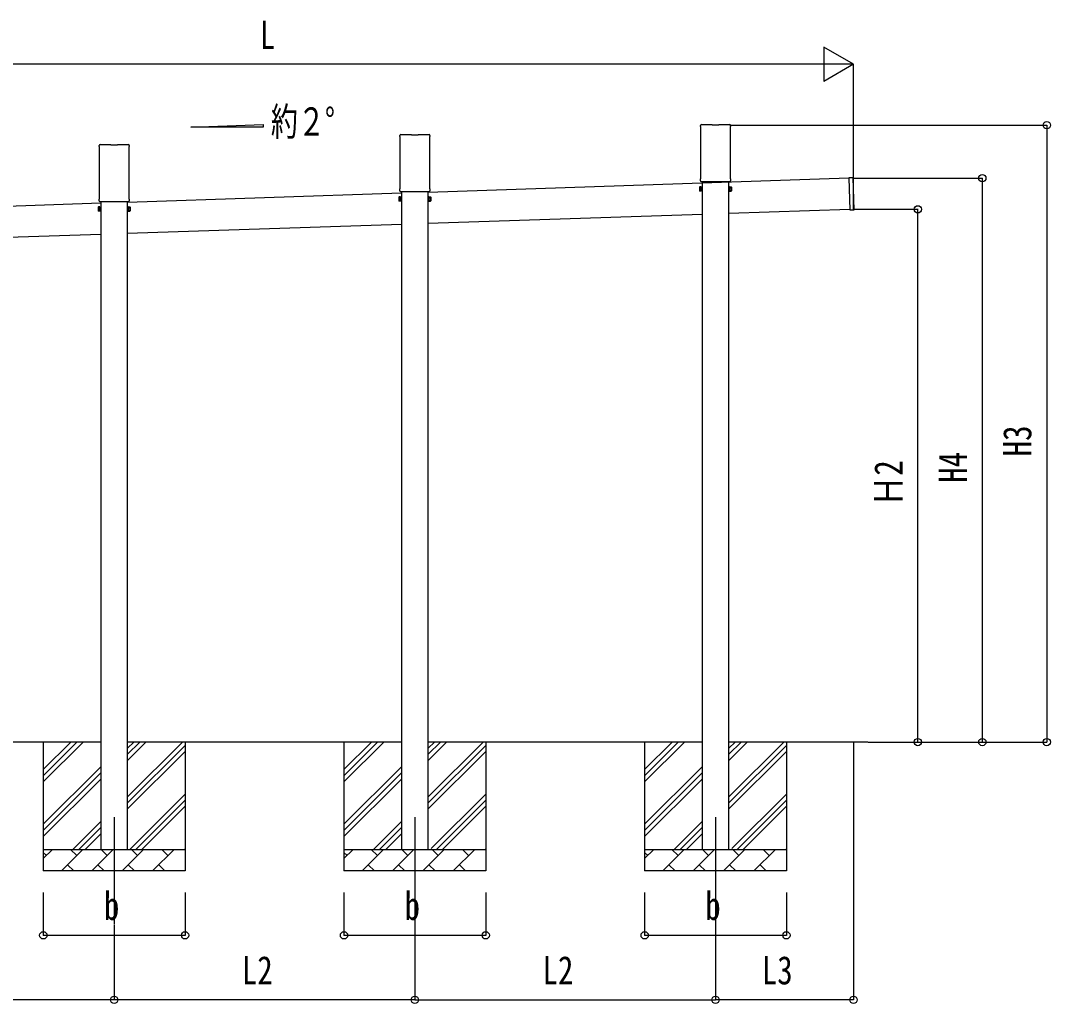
# Model space of a CAD drawing. Units: millimetres, scale not verified. Extents: x -16820 to 16820, y -11880 to 11880.
# Drawn here: x -3823 to 972, y -4200 to 376 of the extents above; entities that cross this region are included whole.
import ezdxf
from ezdxf.enums import TextEntityAlignment as Align

# ---------------------------------------------------------------- set-up
doc = ezdxf.new("R2010")
doc.units = ezdxf.units.MM
doc.header["$LTSCALE"] = 50
for name, color, linetype in [('0-2_USER1', 3, 'Continuous'), ('0-4_YKK_12', 2, 'Continuous'), ('0-5_YKK_13', 4, 'Continuous'), ('0-6_YKK_A1', 4, 'Continuous'), ('0-7_YKK_D', 6, 'Continuous')]:
    doc.layers.add(name, color=color, linetype=linetype)
doc.styles.add('ＭＳ ゴシック', font='')
doc.styles.get('ＭＳ ゴシック').set_extended_font_data('MS Gothic')

msp = doc.modelspace()

# ---------------------------------------------------------------- linework, layer by layer
at = {"layer": '0-4_YKK_12'}
for p, q in [((-3387.37, -3333.48), (-3387.37, -3833.48)), ((-1987.37, -3333.48), (-1987.37, -3833.48)), ((-587.37, -3333.48), (-587.37, -3833.48))]:
    msp.add_line(p, q, dxfattribs=at)
at = {"layer": '0-5_YKK_13'}
for p, q in [((-657.62, -116.78), (-657.62, -111.83)), ((-655.83, -120.24), (-655.83, -120.24)), ((-655.62, -120.65), (-655.62, -120.65)), ((-655.62, -357.41), (-655.62, -120.65)), ((-653.37, -107.58), (-603.37, -107.58)), ((-602.87, -110.58), (-602.87, -108.08)), ((-571.87, -110.58), (-602.87, -110.58)), ((-571.87, -108.08), (-571.87, -110.58)), ((-571.37, -107.58), (-521.37, -107.58)), ((-519.12, -120.65), (-519.12, -120.65)), ((-519.12, -120.65), (-519.12, -357.41)), ((-518.91, -120.24), (-518.91, -120.24)), ((-517.12, -111.83), (-517.12, -116.78)), ((-2057.62, -163.44), (-2057.62, -158.49)), ((-2055.83, -166.9), (-2055.83, -166.9)), ((-2055.62, -167.31), (-2055.62, -167.31)), ((-2055.62, -404.06), (-2055.62, -167.31)), ((-2053.37, -154.24), (-2003.37, -154.24)), ((-2002.87, -157.24), (-2002.87, -154.74)), ((-1971.87, -157.24), (-2002.87, -157.24)), ((-1971.87, -154.74), (-1971.87, -157.24)), ((-1971.37, -154.24), (-1921.37, -154.24)), ((-1919.12, -167.31), (-1919.12, -167.31)), ((-1919.12, -167.31), (-1919.12, -404.06)), ((-1918.91, -166.9), (-1918.91, -166.9)), ((-1917.12, -158.49), (-1917.12, -163.44)), ((-3457.62, -210.1), (-3457.62, -205.15)), ((-3455.83, -213.56), (-3455.83, -213.56)), ((-3455.62, -213.97), (-3455.62, -213.97)), ((-3455.62, -450.72), (-3455.62, -213.97)), ((-3453.37, -200.9), (-3403.37, -200.9)), ((-3402.87, -203.9), (-3402.87, -201.4)), ((-3371.87, -203.9), (-3402.87, -203.9)), ((-3371.87, -201.4), (-3371.87, -203.9)), ((-3371.37, -200.9), (-3321.37, -200.9)), ((-3319.12, -213.97), (-3319.12, -213.97)), ((-3319.12, -213.97), (-3319.12, -450.72)), ((-3318.91, -213.56), (-3318.91, -213.56)), ((-3317.12, -205.15), (-3317.12, -210.1)), ((-657.62, -369.28), (-657.62, -361.28)), ((-655.92, -372.68), (-655.92, -372.68)), ((-655.83, -357.81), (-655.83, -357.81)), ((-655.62, -357.41), (-655.62, -357.41)), ((-655.46, -372.78), (-519.28, -372.78)), ((-519.12, -357.41), (-519.12, -357.41)), ((-518.91, -357.81), (-518.91, -357.81)), ((-517.12, -361.28), (-517.12, -369.28)), ((33.35, -357.26), (38.28, -505.18)), ((52.82, -356.11), (33.83, -356.74)), ((58.27, -504.51), (53.34, -356.59)), ((-2057.62, -415.94), (-2057.62, -407.94)), ((-2055.92, -419.34), (-2055.92, -419.34)), ((-2055.83, -404.47), (-2055.83, -404.47)), ((-2055.62, -404.06), (-2055.62, -404.06)), ((-2055.46, -419.44), (-1919.28, -419.44)), ((-1919.12, -404.06), (-1919.12, -404.06)), ((-1918.91, -404.47), (-1918.91, -404.47)), ((-1917.12, -407.94), (-1917.12, -415.94)), ((-3457.62, -462.6), (-3457.62, -454.6)), ((-3455.92, -466), (-3455.92, -465.99)), ((-3455.83, -451.13), (-3455.83, -451.13)), ((-3455.62, -450.72), (-3455.62, -450.72)), ((-3455.46, -466.1), (-3319.28, -466.1)), ((-3319.12, -450.72), (-3319.12, -450.72)), ((-3318.91, -451.13), (-3318.91, -451.13)), ((-3317.12, -454.6), (-3317.12, -462.6)), ((38.79, -505.66), (57.78, -505.03))]:
    msp.add_line(p, q, dxfattribs=at)
for points in [[(-655.81, -372.74), (-655.87, -372.71), (-655.92, -372.68)], [(-655.64, -372.78), (-655.8, -372.75), (-655.81, -372.74)], [(-655.75, -372.69), (-655.62, -372.75), (-655.46, -372.78)], [(-655.46, -372.78), (-655.62, -372.78), (-655.62, -372.78), (-655.64, -372.78)], [(-519.1, -372.78), (-519.12, -372.78), (-519.12, -372.78), (-519.28, -372.78)], [(-518.93, -372.74), (-519.09, -372.78), (-519.1, -372.78)], [(-518.82, -372.68), (-518.82, -372.68), (-518.93, -372.74)], [(-2055.81, -419.4), (-2055.87, -419.37), (-2055.92, -419.34)], [(-2055.64, -419.44), (-2055.8, -419.4), (-2055.81, -419.4)], [(-2055.75, -419.35), (-2055.62, -419.41), (-2055.46, -419.44)], [(-2055.46, -419.44), (-2055.62, -419.44), (-2055.62, -419.44), (-2055.64, -419.44)], [(-1919.1, -419.44), (-1919.12, -419.44), (-1919.12, -419.44), (-1919.28, -419.44)], [(-1918.93, -419.4), (-1919.09, -419.44), (-1919.1, -419.44)], [(-1918.82, -419.34), (-1918.82, -419.34), (-1918.93, -419.4)], [(-3455.81, -466.06), (-3455.87, -466.03), (-3455.92, -466)], [(-3455.64, -466.09), (-3455.8, -466.06), (-3455.81, -466.06)], [(-3455.75, -466), (-3455.62, -466.07), (-3455.46, -466.1)], [(-3455.46, -466.1), (-3455.62, -466.1), (-3455.62, -466.1), (-3455.64, -466.09)], [(-3319.1, -466.09), (-3319.12, -466.1), (-3319.12, -466.1), (-3319.28, -466.1)], [(-3318.93, -466.06), (-3319.09, -466.09), (-3319.1, -466.09)], [(-3318.82, -465.99), (-3318.82, -466), (-3318.93, -466.06)]]:
    msp.add_lwpolyline(points, dxfattribs=at)
for centre, radius, start, end in [((-653.37, -111.83), 4.25, 90, 180), ((-653.37, -116.78), 4.25, 180, 234.62358), ((-656.12, -120.65), 0.5, 0.0463, 54.58271), ((-521.37, -111.83), 4.25, 0, 90), ((-518.62, -120.65), 0.5, 125.41729, 179.9537), ((-521.37, -116.78), 4.25, 305.37642, 0), ((-2053.37, -158.49), 4.25, 90, 180), ((-2053.37, -163.44), 4.25, 180, 234.62358), ((-2056.12, -167.31), 0.5, 0.0463, 54.58271), ((-1921.37, -158.49), 4.25, 0, 90), ((-1918.62, -167.31), 0.5, 125.41729, 179.9537), ((-1921.37, -163.44), 4.25, 305.37642, 0), ((-3453.37, -205.15), 4.25, 90, 180), ((-3453.37, -210.1), 4.25, 180, 234.62358), ((-3456.12, -213.97), 0.5, 0.0463, 54.58271), ((-3321.37, -205.15), 4.25, 0, 90), ((-3318.62, -213.97), 0.5, 125.41729, 179.9537), ((-3321.37, -210.1), 4.25, 305.37642, 0), ((-653.37, -361.28), 4.25, 125.37642, 180), ((-653.37, -369.28), 4.25, 180, 233.11111), ((-656.12, -357.41), 0.5, 305.41588, 359.95511), ((-518.62, -357.41), 0.5, 180.04713, 234.58188), ((-521.37, -361.28), 4.25, 0, 54.62358), ((-521.37, -369.28), 4.25, 306.88889, 0), ((33.85, -357.24), 0.5, 91.90882, 181.90882), ((52.84, -356.61), 0.5, 1.90882, 91.90882), ((-2053.37, -407.94), 4.25, 125.37642, 180), ((-2053.37, -415.94), 4.25, 180, 233.11111), ((-2056.12, -404.06), 0.5, 305.41588, 359.95511), ((-1918.62, -404.06), 0.5, 180.04713, 234.58188), ((-1921.37, -407.94), 4.25, 0, 54.62358), ((-1921.37, -415.94), 4.25, 306.88889, 0), ((-3453.37, -454.6), 4.25, 125.37642, 180), ((-3453.37, -462.6), 4.25, 180, 233.11111), ((-3456.12, -450.72), 0.5, 305.41588, 359.95511), ((-3318.62, -450.72), 0.5, 180.04713, 234.58188), ((-3321.37, -454.6), 4.25, 0, 54.62358), ((-3321.37, -462.6), 4.25, 306.88889, 0), ((38.78, -505.16), 0.5, 181.90882, 271.90882), ((57.77, -504.53), 0.5, 271.90882, 1.90882)]:
    msp.add_arc(centre, radius, start, end, dxfattribs=at)
for centre, major_axis, ratio, start_param, end_param in [((-603.31, -108.02), (0.481, -0.181), 0.828259, 1.9947436, 1.996569), ((-603.37, -108.08), (0.354, 0.354), 0.999467, 5.4996506, 7.06672), ((-603.31, -108.02), (-0.181, 0.481), 0.828259, 4.2866163, 4.2884417), ((-571.37, -108.08), (-0.354, 0.354), 0.999467, 5.4996506, 7.06672), ((-571.43, -108.02), (0.181, 0.481), 0.828259, 1.9947436, 1.996569), ((-571.43, -108.02), (0.481, 0.181), 0.828259, 1.1450236, 1.146849), ((-2003.31, -154.67), (0.481, -0.181), 0.828259, 1.9947436, 1.996569), ((-2003.37, -154.74), (0.354, 0.354), 0.999467, 5.4996506, 7.06672), ((-2003.31, -154.67), (-0.181, 0.481), 0.828259, 4.2866163, 4.2884417), ((-1971.37, -154.74), (-0.354, 0.354), 0.999467, 5.4996506, 7.06672), ((-1971.43, -154.67), (0.181, 0.481), 0.828259, 1.9947436, 1.996569), ((-1971.43, -154.67), (0.481, 0.181), 0.828259, 1.1450236, 1.146849), ((-3403.31, -201.33), (0.481, -0.181), 0.828259, 1.9947436, 1.996569), ((-3403.37, -201.4), (0.354, 0.354), 0.999467, 5.4996506, 7.06672), ((-3403.31, -201.33), (-0.181, 0.481), 0.828259, 4.2866163, 4.2884417), ((-3371.37, -201.4), (-0.354, 0.354), 0.999467, 5.4996506, 7.06672), ((-3371.43, -201.33), (0.181, 0.481), 0.828259, 1.9947436, 1.996569), ((-3371.43, -201.33), (0.481, 0.181), 0.828259, 1.1450236, 1.146849)]:
    msp.add_ellipse(centre, major_axis=major_axis, ratio=ratio, start_param=start_param, end_param=end_param, dxfattribs=at)
at = {"layer": '0-6_YKK_A1'}
for p, q in [((-3030.21, -119.98), (-2694.21, -107.57)), ((-2694.21, -119.98), (-3030.21, -119.98)), ((-2694.21, -107.57), (-2694.21, -119.98)), ((33.38, -358.29), (-1924.87, -423.55)), ((-649.87, -372.78), (-649.87, -3483.48)), ((-524.87, -3483.48), (-524.87, -372.78)), ((-2049.87, -427.72), (-3324.87, -470.21)), ((-2049.87, -419.44), (-2049.87, -3483.48)), ((-1924.87, -3483.48), (-1924.87, -419.44)), ((-661.37, -399.48), (-660.61, -398.16)), ((-661.37, -399.48), (-661.37, -416.48)), ((-661.37, -416.48), (-660.61, -417.79)), ((-654.37, -403.07), (-660.61, -403.07)), ((-654.37, -412.89), (-660.61, -412.89)), ((-654.37, -417.79), (-660.61, -417.79)), ((-651.87, -417.18), (-654.37, -417.18)), ((-522.87, -417.18), (-520.37, -417.18)), ((-520.37, -403.07), (-514.13, -403.07)), ((-520.37, -412.89), (-514.13, -412.89)), ((-520.37, -417.79), (-514.13, -417.79)), ((-513.37, -399.48), (-514.13, -398.16)), ((-513.37, -416.48), (-514.13, -417.79)), ((-513.37, -399.48), (-513.37, -416.48)), ((-3449.87, -474.38), (-4724.87, -516.87)), ((-3449.87, -466.1), (-3449.87, -3483.48)), ((-3324.87, -3483.48), (-3324.87, -466.1)), ((-2061.37, -446.24), (-2060.61, -444.92)), ((-2061.37, -446.24), (-2061.37, -463.24)), ((-2061.37, -463.24), (-2060.61, -464.55)), ((-2054.37, -449.83), (-2060.61, -449.83)), ((-2054.37, -459.64), (-2060.61, -459.64)), ((-2054.37, -464.55), (-2060.61, -464.55)), ((-2051.87, -463.94), (-2054.37, -463.94)), ((-1922.87, -463.94), (-1920.37, -463.94)), ((-1920.37, -449.83), (-1914.13, -449.83)), ((-1920.37, -459.64), (-1914.13, -459.64)), ((-1920.37, -464.55), (-1914.13, -464.55)), ((-1913.37, -446.24), (-1914.13, -444.92)), ((-1913.37, -463.24), (-1914.13, -464.55)), ((-1913.37, -446.24), (-1913.37, -463.24)), ((-3461.37, -492.9), (-3460.61, -491.58)), ((-3461.37, -492.9), (-3461.37, -509.9)), ((-3461.37, -509.9), (-3460.61, -511.21)), ((-3454.37, -496.49), (-3460.61, -496.49)), ((-3454.37, -506.3), (-3460.61, -506.3)), ((-3454.37, -511.21), (-3460.61, -511.21)), ((-3451.87, -510.6), (-3454.37, -510.6)), ((-3322.87, -510.6), (-3320.37, -510.6)), ((-3320.37, -496.49), (-3314.13, -496.49)), ((-3320.37, -506.3), (-3314.13, -506.3)), ((-3320.37, -511.21), (-3314.13, -511.21)), ((-3313.37, -492.9), (-3314.13, -491.58)), ((-3313.37, -509.9), (-3314.13, -511.21)), ((-3313.37, -492.9), (-3313.37, -509.9)), ((-649.87, -526.14), (-1924.87, -568.63)), ((38.21, -503.21), (-524.87, -521.97)), ((-2049.87, -572.8), (-3324.87, -615.29)), ((-3449.87, -619.46), (-4724.87, -661.95)), ((-3449.87, -2983.48), (-4724.87, -2983.48)), ((-3717.37, -2983.48), (-3717.37, -3583.48)), ((-3717.37, -3168.53), (-3532.32, -2983.48)), ((-3717.37, -3140.24), (-3560.61, -2983.48)), ((-3717.37, -3111.96), (-3588.89, -2983.48)), ((-2049.87, -2983.48), (-3324.87, -2983.48)), ((-3324.87, -3238.58), (-3069.77, -2983.48)), ((-3324.87, -3040.59), (-3267.76, -2983.48)), ((-3324.87, -3012.3), (-3296.05, -2983.48)), ((-3324.87, -3068.87), (-3239.48, -2983.48)), ((-3324.87, -3266.86), (-3057.37, -2999.36)), ((-3057.37, -2983.48), (-3057.37, -3583.48)), ((-2317.37, -2983.48), (-2317.37, -3583.48)), ((-2317.37, -3168.53), (-2132.32, -2983.48)), ((-2317.37, -3140.24), (-2160.61, -2983.48)), ((-2317.37, -3111.96), (-2188.89, -2983.48)), ((-649.87, -2983.48), (-1924.87, -2983.48)), ((-1924.87, -3238.58), (-1669.77, -2983.48)), ((-1924.87, -3040.59), (-1867.76, -2983.48)), ((-1924.87, -3012.3), (-1896.05, -2983.48)), ((-1924.87, -3068.87), (-1839.48, -2983.48)), ((-1924.87, -3266.86), (-1657.37, -2999.36)), ((-1657.37, -2983.48), (-1657.37, -3583.48)), ((-917.37, -2983.48), (-917.37, -3583.48)), ((-917.37, -3168.53), (-732.32, -2983.48)), ((-917.37, -3140.24), (-760.61, -2983.48)), ((-917.37, -3111.96), (-788.89, -2983.48)), ((122.24, -2983.48), (-524.87, -2983.48)), ((-524.87, -3238.58), (-269.77, -2983.48)), ((-524.87, -3040.59), (-467.76, -2983.48)), ((-524.87, -3012.3), (-496.05, -2983.48)), ((-524.87, -3068.87), (-439.48, -2983.48)), ((-524.87, -3266.86), (-257.37, -2999.36)), ((-257.37, -2983.48), (-257.37, -3583.48)), ((-3324.87, -3295.15), (-3057.37, -3027.65)), ((-1924.87, -3295.15), (-1657.37, -3027.65)), ((-524.87, -3295.15), (-257.37, -3027.65)), ((-3717.37, -3366.52), (-3449.87, -3099.02)), ((-2317.37, -3366.52), (-2049.87, -3099.02)), ((-917.37, -3366.52), (-649.87, -3099.02)), ((-3717.37, -3394.8), (-3449.87, -3127.3)), ((-3717.37, -3423.09), (-3449.87, -3155.59)), ((-2317.37, -3394.8), (-2049.87, -3127.3)), ((-2317.37, -3423.09), (-2049.87, -3155.59)), ((-917.37, -3394.8), (-649.87, -3127.3)), ((-917.37, -3423.09), (-649.87, -3155.59)), ((-3315.21, -3483.48), (-3057.37, -3225.64)), ((-3286.93, -3483.48), (-3057.37, -3253.92)), ((-1911.27, -3479.53), (-1657.37, -3225.64)), ((-1886.93, -3483.48), (-1657.37, -3253.92)), ((-511.27, -3479.53), (-257.37, -3225.64)), ((-486.93, -3483.48), (-257.37, -3253.92)), ((-3258.65, -3483.48), (-3057.37, -3282.2)), ((-1858.65, -3483.48), (-1657.37, -3282.2)), ((-458.65, -3483.48), (-257.37, -3282.2)), ((-3579.77, -3483.48), (-3449.87, -3353.58)), ((-2179.77, -3483.48), (-2049.87, -3353.58)), ((-779.77, -3483.48), (-649.87, -3353.58)), ((-3551.49, -3483.48), (-3449.87, -3381.86)), ((-2151.49, -3483.48), (-2049.87, -3381.86)), ((-751.49, -3483.48), (-649.87, -3381.86)), ((-3523.2, -3483.48), (-3449.87, -3410.15)), ((-2123.2, -3483.48), (-2049.87, -3410.15)), ((-723.2, -3483.48), (-649.87, -3410.15)), ((-3717.37, -3483.48), (-3057.37, -3483.48)), ((-3717.37, -3526.37), (-3674.48, -3483.48)), ((-3703.03, -3512.03), (-3717.37, -3497.69)), ((-3633.06, -3583.48), (-3533.06, -3483.48)), ((-3561.61, -3512.03), (-3590.16, -3483.48)), ((-3491.64, -3583.48), (-3391.64, -3483.48)), ((-3420.19, -3512.03), (-3448.74, -3483.48)), ((-3350.21, -3583.48), (-3250.21, -3483.48)), ((-3278.77, -3512.03), (-3307.32, -3483.48)), ((-3208.79, -3583.48), (-3108.79, -3483.48)), ((-3137.35, -3512.03), (-3165.9, -3483.48)), ((-3060.66, -3483.48), (-3057.37, -3480.19)), ((-2317.37, -3483.48), (-1657.37, -3483.48)), ((-2317.37, -3526.37), (-2274.48, -3483.48)), ((-2303.03, -3512.03), (-2317.37, -3497.69)), ((-2233.06, -3583.48), (-2133.06, -3483.48)), ((-2161.61, -3512.03), (-2190.16, -3483.48)), ((-2091.64, -3583.48), (-1991.64, -3483.48)), ((-2020.19, -3512.03), (-2048.74, -3483.48)), ((-1950.21, -3583.48), (-1850.21, -3483.48)), ((-1878.77, -3512.03), (-1907.32, -3483.48)), ((-1808.79, -3583.48), (-1708.79, -3483.48)), ((-1737.35, -3512.03), (-1765.9, -3483.48)), ((-1660.66, -3483.48), (-1657.37, -3480.19)), ((-917.37, -3483.48), (-257.37, -3483.48)), ((-917.37, -3526.37), (-874.48, -3483.48)), ((-903.03, -3512.03), (-917.37, -3497.69)), ((-833.06, -3583.48), (-733.06, -3483.48)), ((-761.61, -3512.03), (-790.16, -3483.48)), ((-691.64, -3583.48), (-591.64, -3483.48)), ((-620.19, -3512.03), (-648.74, -3483.48)), ((-550.21, -3583.48), (-450.21, -3483.48)), ((-478.77, -3512.03), (-507.32, -3483.48)), ((-408.79, -3583.48), (-308.79, -3483.48)), ((-337.35, -3512.03), (-365.9, -3483.48)), ((-260.66, -3483.48), (-257.37, -3480.19)), ((-3057.37, -3583.48), (-3717.37, -3583.48)), ((-3604.5, -3554.92), (-3575.95, -3583.48)), ((-3463.08, -3554.92), (-3434.53, -3583.48)), ((-3321.66, -3554.92), (-3293.11, -3583.48)), ((-3180.24, -3554.92), (-3151.69, -3583.48)), ((-1657.37, -3583.48), (-2317.37, -3583.48)), ((-2204.5, -3554.92), (-2175.95, -3583.48)), ((-2063.08, -3554.92), (-2034.53, -3583.48)), ((-1921.66, -3554.92), (-1893.11, -3583.48)), ((-1780.24, -3554.92), (-1751.69, -3583.48)), ((-257.37, -3583.48), (-917.37, -3583.48)), ((-804.5, -3554.92), (-775.95, -3583.48)), ((-663.08, -3554.92), (-634.53, -3583.48)), ((-521.66, -3554.92), (-493.11, -3583.48)), ((-380.24, -3554.92), (-351.69, -3583.48))]:
    msp.add_line(p, q, dxfattribs=at)
for points in [[(-654.37, -417.79), (-654.37, -398.16), (-660.61, -398.16)], [(-654.37, -417.18), (-654.37, -398.78), (-651.87, -398.78)], [(-520.37, -417.18), (-520.37, -398.78), (-522.87, -398.78)], [(-520.37, -417.79), (-520.37, -398.16), (-514.13, -398.16)], [(-2054.37, -464.55), (-2054.37, -444.92), (-2060.61, -444.92)], [(-2054.37, -463.94), (-2054.37, -445.54), (-2051.87, -445.54)], [(-1920.37, -463.94), (-1920.37, -445.54), (-1922.87, -445.54)], [(-1920.37, -464.55), (-1920.37, -444.92), (-1914.13, -444.92)], [(-3454.37, -511.21), (-3454.37, -491.58), (-3460.61, -491.58)], [(-3454.37, -510.6), (-3454.37, -492.2), (-3451.87, -492.2)], [(-3320.37, -510.6), (-3320.37, -492.2), (-3322.87, -492.2)], [(-3320.37, -511.21), (-3320.37, -491.58), (-3314.13, -491.58)]]:
    msp.add_lwpolyline(points, dxfattribs=at)
for points in [[(-651.87, -418.48), (-651.87, -397.48), (-649.87, -397.48), (-649.87, -418.48)], [(-522.87, -418.48), (-522.87, -397.48), (-524.87, -397.48), (-524.87, -418.48)], [(-2051.87, -465.24), (-2051.87, -444.24), (-2049.87, -444.24), (-2049.87, -465.24)], [(-1922.87, -465.24), (-1922.87, -444.24), (-1924.87, -444.24), (-1924.87, -465.24)], [(-3451.87, -511.9), (-3451.87, -490.9), (-3449.87, -490.9), (-3449.87, -511.9)], [(-3322.87, -511.9), (-3322.87, -490.9), (-3324.87, -490.9), (-3324.87, -511.9)]]:
    msp.add_lwpolyline(points, close=True, dxfattribs=at)
for centre, radius, start, end in [((-657.03, -400.62), 4.34, 145.61575, 214.38425), ((-657.03, -415.34), 4.34, 145.61575, 214.38425), ((-645.13, -407.98), 16.24, 162.41205, 197.58795), ((-517.72, -400.62), 4.34, 325.61575, 34.38425), ((-529.61, -407.98), 16.24, 342.41205, 17.58795), ((-517.72, -415.34), 4.34, 325.61575, 34.38425), ((-2057.03, -447.38), 4.34, 145.61575, 214.38425), ((-2057.03, -462.1), 4.34, 145.61575, 214.38425), ((-2045.13, -454.74), 16.24, 162.41205, 197.58795), ((-1917.72, -447.38), 4.34, 325.61575, 34.38425), ((-1929.61, -454.74), 16.24, 342.41205, 17.58795), ((-1917.72, -462.1), 4.34, 325.61575, 34.38425), ((-3457.03, -494.03), 4.34, 145.61575, 214.38425), ((-3457.03, -508.76), 4.34, 145.61575, 214.38425), ((-3445.13, -501.4), 16.24, 162.41205, 197.58795), ((-3317.72, -494.03), 4.34, 325.61575, 34.38425), ((-3329.61, -501.4), 16.24, 342.41205, 17.58795), ((-3317.72, -508.76), 4.34, 325.61575, 34.38425)]:
    msp.add_arc(centre, radius, start, end, dxfattribs=at)
at = {"layer": '0-7_YKK_D'}
for p, q in [((54.89, 172.59), (-83.67, 252.59)), ((-83.67, 252.59), (-83.67, 92.59)), ((-105.11, 172.59), (-5216.88, 172.59)), ((54.89, 172.59), (-222.24, 172.59)), ((54.89, 172.59), (-83.67, 92.59)), ((54.89, -501.35), (54.89, 173.59)), ((-520.37, -111.08), (955.89, -111.08)), ((954.89, -111.08), (954.89, -2983.48)), ((50.07, -357.77), (655.89, -357.77)), ((654.89, -357.77), (654.89, -2983.48)), ((54.6, -502.69), (355.89, -502.69)), ((354.89, -2983.48), (354.89, -502.69)), ((54.89, -2984.48), (54.89, -4184.48)), ((123.24, -2983.48), (355.89, -2983.48)), ((123.24, -2983.48), (955.89, -2983.48)), ((123.24, -2983.48), (655.89, -2983.48)), ((-3717.37, -3683.48), (-3717.37, -3884.48)), ((-3057.37, -3683.48), (-3057.37, -3884.48)), ((-2317.37, -3683.48), (-2317.37, -3884.48)), ((-1657.37, -3683.48), (-1657.37, -3884.48)), ((-917.37, -3683.48), (-917.37, -3884.48)), ((-257.37, -3683.48), (-257.37, -3884.48)), ((-3387.37, -3835.48), (-3387.37, -4184.48)), ((-3387.37, -3835.48), (-3387.37, -4184.48)), ((-1987.37, -3834.48), (-1987.37, -4184.48)), ((-1987.37, -3835.48), (-1987.37, -4184.48)), ((-587.37, -3834.48), (-587.37, -4184.48)), ((-587.37, -3834.48), (-587.37, -4184.48)), ((-3717.37, -3883.48), (-3057.37, -3883.48)), ((-2317.37, -3883.48), (-1657.37, -3883.48)), ((-917.37, -3883.48), (-257.37, -3883.48)), ((-3387.37, -4183.48), (-4787.37, -4183.48)), ((-1987.37, -4183.48), (-3387.37, -4183.48)), ((-1987.37, -4183.48), (-587.37, -4183.48)), ((54.89, -4183.48), (-587.37, -4183.48))]:
    msp.add_line(p, q, dxfattribs=at)
for centre in [(954.89, -111.08), (654.89, -357.77), (354.89, -502.69), (354.89, -2983.48), (654.89, -2983.48), (954.89, -2983.48), (-3717.37, -3883.48), (-3057.37, -3883.48), (-2317.37, -3883.48), (-1657.37, -3883.48), (-917.37, -3883.48), (-257.37, -3883.48), (-3387.37, -4183.48), (-3387.37, -4183.48), (-1987.37, -4183.48), (-1987.37, -4183.48), (-587.37, -4183.48), (-587.37, -4183.48), (54.89, -4183.48)]:
    msp.add_circle(centre, 17, dxfattribs=at)

# ---------------------------------------------------------------- texts
at = {"layer": '0-2_USER1', "style": 'ＭＳ ゴシック', "width": 0.7}
msp.add_text('約２°', height=132, dxfattribs=at).set_placement((-2658, -199.47), align=Align.BOTTOM_LEFT)
at = {"layer": '0-7_YKK_D', "style": 'ＭＳ ゴシック', "width": 0.8}
for s, p in [('L', (-2709, 204.59)), ('b', (-3435.37, -3851.48)), ('b', (-2035.37, -3851.48)), ('b', (-635.37, -3851.48)), ('L2', (-2792.97, -4151.48)), ('L2', (-1392.97, -4151.48)), ('L3', (-371.84, -4151.48))]:
    msp.add_text(s, height=132, dxfattribs=at).set_placement(p, align=Align.BOTTOM_LEFT)
for s, p in [('H3', (922.89, -1652.88)), ('Ｈ2', (322.89, -1887.09)), ('H4', (622.89, -1776.22))]:
    msp.add_text(s, height=132, rotation=90, dxfattribs=at).set_placement(p, align=Align.BOTTOM_LEFT)

doc.saveas('drawing.dxf')
